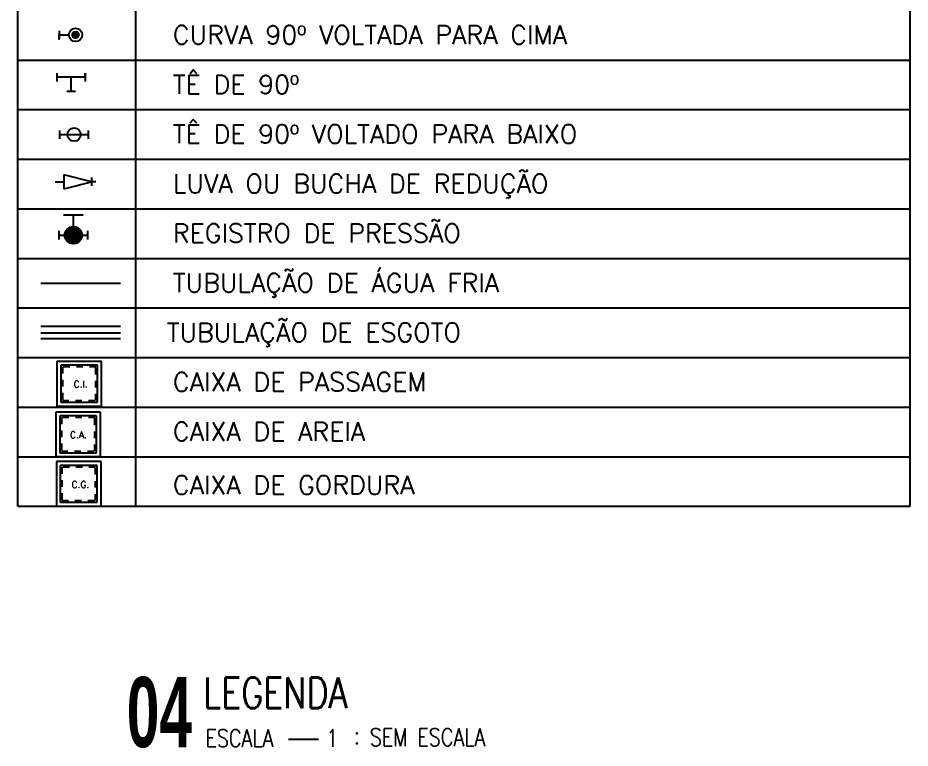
# Model space of a CAD drawing. Header units: millimetres. Extents: x 1904 to 2142, y -1319 to -1235.
# Drawn here: x 1966.64 to 1980.36, y -1270.75 to -1259.51 of the extents above; entities that cross this region are included whole.
import ezdxf
from ezdxf.enums import TextEntityAlignment as Align

# ---------------------------------------------------------------- set-up
doc = ezdxf.new("R2010")
doc.units = ezdxf.units.MM
doc.header["$LTSCALE"] = 30
doc.linetypes.add('HIDDEN', pattern=[0.375, 0.25, -0.125])
doc.linetypes.add('HIDDENX2', pattern=[0.75, 0.5, -0.25])
doc.layers.get('0').update_dxf_attribs({"linetype": 'CONTINUOUS'})
for name, color, linetype in [('Eixo', 4, 'HIDDENX2'), ('HIDROGRAFIA', 4, 'CONTINUOUS'), ("PRANCHA - PROJETU'S", 7, 'CONTINUOUS'), ('TUBULAÇÃO_ESGOTO', 5, 'CONTINUOUS'), ('TUBULAÇÃO_HIDRÁULICA', 3, 'CONTINUOUS'), ('TXT_0', 7, 'CONTINUOUS'), ('TXT_1', 2, 'CONTINUOUS')]:
    doc.layers.add(name, color=color, linetype=linetype)
doc.styles.add('ADITIVOCAD', font='ROMANS.shx')
doc.styles.add('R80', font='simplex.shx', dxfattribs={"height": 12})
doc.styles.add('REG140', font='romans.shx', dxfattribs={"width": 0.8, "height": 0.35})
doc.styles.add('REG80', font='romans.shx', dxfattribs={"width": 0.8, "height": 0.18})
doc.styles.add('SANSSERIF2', font='sanssb__.ttf', dxfattribs={"width": 0.8})

# ---------------------------------------------------------------- blocks, each defined once
blk = doc.blocks.new('CRBODADOSÇ')
at = {"layer": "PRANCHA - PROJETU'S", "color": 3}
blk.add_line((164.825, 196.917), (165.288, 196.917), dxfattribs=at)
at = {"layer": "PRANCHA - PROJETU'S", "color": 3, "style": 'REG80', "width": 0.8}
for s, p in [('ESCALA', (163.548, 196.799)), ('1', (165.407, 196.799)), (':', (165.829, 196.842))]:
    blk.add_text(s, height=0.27, dxfattribs=at).set_placement(p)
at = {"layer": "PRANCHA - PROJETU'S", "color": 2, "style": 'REG140', "width": 0.8}
for tag, p in [('PROJETO', (163.521, 198.067)), ('DESENHO', (163.516, 197.395))]:
    blk.add_attdef(tag, p, '', height=0.472, dxfattribs=at)
at = {"layer": "PRANCHA - PROJETU'S", "style": 'SANSSERIF2', "width": 0.6}
blk.add_attdef('00', text='', height=1.08, dxfattribs=at).set_placement((162.84, 196.795), align=Align.CENTER)
at = {"layer": "PRANCHA - PROJETU'S", "color": 3, "style": 'REG80', "width": 0.8}
blk.add_attdef('ESCALA', (166.075, 196.813), '', height=0.27, dxfattribs=at)
blk = doc.blocks.new('Adh_cx_c90c')
h = blk.add_hatch()
h.set_pattern_fill('_U', color=256, scale=0.002, angle=45, style=0, double=1, pattern_type=0)
h.set_pattern_definition([(45, (-6.0733674, -5.0413484), (-0.00141421356, 0.00141421356), []), (135, (-6.0733674, -5.0413484), (-0.00141421356, -0.00141421356), [])])
h.paths.add_polyline_path([(-0.017, 0, 1), (0.017, 0, 1)])
blk.add_lwpolyline([(-0.088, 0.0225), (-0.088, -0.0225), (-0.088, 0), (-0.0359, 0)])
for radius in [0.0359, 0.017]:
    blk.add_circle((0, 0), radius)
blk = doc.blocks.new('Adh_cx_te90')
for p, q in [((-0.075, -0.0225), (-0.075, 0.0225)), ((0.075, 0), (-0.075, 0)), ((0, -0.075), (0, 0)), ((0.075, 0), (0.075, 0.0225)), ((0.075, 0.0225), (0.075, -0.0225)), ((-0.0225, -0.075), (0.0225, -0.075))]:
    blk.add_line(p, q)
blk = doc.blocks.new('Adh_cx_te90b')
for p, q in [((-0.078, 0.0225), (-0.078, -0.0225)), ((-0.078, 0), (0.078, 0)), ((0.078, -0.0225), (0.078, 0.0225))]:
    blk.add_line(p, q)
blk.add_circle((0, 0), 0.0359)
blk = doc.blocks.new('Adh_cx_lvr')
for p, q in [((0, 0), (-0.15, 0.0375)), ((-0.15, 0.0375), (-0.15, -0.0375)), ((-0.15, -0.0375), (0, 0)), ((0, 0.0225), (0, -0.0225)), ((-0.195, 0), (-0.15, 0)), ((0.0225, 0), (0, 0))]:
    blk.add_line(p, q)
blk = doc.blocks.new('Adh_acs_rg')
h = blk.add_hatch()
h.set_pattern_fill('_U', color=256, scale=0.002, angle=45, style=0, double=1)
h.set_pattern_definition([(45, (-7.4131718, -5.1711377), (-0.00141421356, 0.00141421356), []), (135, (-7.4131718, -5.1711377), (-0.00141421356, -0.00141421356), [])])
h.paths.add_polyline_path([(-0.046, 0, 1), (0.046, 0, 1)])
for p, q in [((0.0525, 0.1082), (-0.0525, 0.1082)), ((0, 0.046), (0, 0.1082)), ((-0.078, 0.0225), (-0.078, -0.0225)), ((0.078, -0.0225), (0.078, 0.0225)), ((-0.078, 0), (-0.046, 0)), ((0.046, 0), (0.078, 0))]:
    blk.add_line(p, q)
blk.add_circle((0, 0), 0.046)
blk = doc.blocks.new('Adhs_RefTbl')
at = {"color": 0, "linetype": 'ByBlock', "ltscale": 0.5}
blk.add_line((-0.3208, 0), (0.3208, 0), dxfattribs=at)
blk = doc.blocks.new('inp_cx')
for p, q in [((40, 40), (-40, 40)), ((-40, 40), (-40, -40)), ((40, -40), (40, 40)), ((-40, -40), (40, -40))]:
    blk.add_line(p, q)
at = {"color": 1, "linetype": 'Continuous', "ltscale": 0.5}
for p, q in [((33, 33), (-33, 33)), ((-33, 33), (-33, -33)), ((33, -33), (33, 33)), ((-33, -33), (33, -33))]:
    blk.add_line(p, q, dxfattribs=at)
at = {"color": 1, "linetype": 'HIDDEN', "ltscale": 0.5}
for p, q in [((30, 30), (-30, 30)), ((-30, 30), (-30, -30)), ((30, -30), (30, 30)), ((-30, -30), (30, -30))]:
    blk.add_line(p, q, dxfattribs=at)
at = {"style": 'R80'}
blk.add_text('C.I.', height=12, dxfattribs=at).set_placement((-10, -6.9))
blk = doc.blocks.new('_cxgordu')
for p, q in [((40, 40), (-40, 40)), ((-40, 40), (-40, -40)), ((40, -40), (40, 40)), ((-40, -40), (40, -40))]:
    blk.add_line(p, q)
at = {"color": 1, "linetype": 'Continuous', "ltscale": 0.5}
for p, q in [((33, 33), (-33, 33)), ((-33, 33), (-33, -33)), ((33, -33), (33, 33)), ((-33, -33), (33, -33))]:
    blk.add_line(p, q, dxfattribs=at)
at = {"color": 1, "linetype": 'HIDDEN', "ltscale": 0.5}
for p, q in [((30, 30), (-30, 30)), ((-30, 30), (-30, -30)), ((30, -30), (30, 30)), ((-30, -30), (30, -30))]:
    blk.add_line(p, q, dxfattribs=at)
at = {"style": 'R80'}
blk.add_text('C.G.', height=12, dxfattribs=at).set_placement((-12.9, -6.9))
blk = doc.blocks.new('_cxareia')
for p, q in [((40, 40), (-40, 40)), ((-40, 40), (-40, -40)), ((40, -40), (40, 40)), ((-40, -40), (40, -40))]:
    blk.add_line(p, q)
at = {"color": 1, "linetype": 'Continuous', "ltscale": 0.5}
for p, q in [((33, 33), (-33, 33)), ((-33, 33), (-33, -33)), ((33, -33), (33, 33)), ((-33, -33), (33, -33))]:
    blk.add_line(p, q, dxfattribs=at)
at = {"color": 1, "linetype": 'HIDDEN', "ltscale": 0.5}
for p, q in [((30, 30), (-30, 30)), ((-30, 30), (-30, -30)), ((30, -30), (30, 30)), ((-30, -30), (30, -30))]:
    blk.add_line(p, q, dxfattribs=at)
at = {"style": 'R80'}
blk.add_text('C.A.', height=12, dxfattribs=at).set_placement((-14.7, -6.9))

msp = doc.modelspace()

# ---------------------------------------------------------------- linework, layer by layer
at = {"layer": 'Eixo'}
msp.add_line((1966.994, -1264.353), (1968.218, -1264.354), dxfattribs=at)
at = {"layer": 'TUBULAÇÃO_ESGOTO'}
for p, q in [((1968.218, -1264.258), (1966.994, -1264.257)), ((1968.218, -1264.449), (1966.994, -1264.448))]:
    msp.add_line(p, q, dxfattribs=at)
at = {"layer": 'TXT_1'}
for p, q in [((1966.641, -1267.024), (1966.641, -1246.728)), ((1966.641, -1267.024), (1966.641, -1246.728)), ((1980.363, -1267.024), (1980.363, -1246.728)), ((1968.453, -1267.024), (1968.453, -1247.949)), ((1966.641, -1260.157), (1980.363, -1260.157)), ((1966.641, -1260.92), (1980.363, -1260.92)), ((1966.641, -1261.683), (1980.363, -1261.683)), ((1966.641, -1262.446), (1980.363, -1262.446)), ((1966.641, -1263.209), (1980.363, -1263.209)), ((1966.641, -1263.209), (1980.363, -1263.209)), ((1966.641, -1263.972), (1980.363, -1263.972)), ((1966.641, -1264.735), (1980.363, -1264.735)), ((1966.641, -1265.498), (1980.363, -1265.498)), ((1966.641, -1266.261), (1980.363, -1266.261)), ((1966.641, -1267.024), (1980.363, -1267.024))]:
    msp.add_line(p, q, dxfattribs=at)

# ---------------------------------------------------------------- block references
at = {"layer": 'HIDROGRAFIA', "xscale": 0.008583775200052799, "yscale": 0.008583775199185364, "zscale": 0.008583775199171485}
for name, p in [('inp_cx', (1967.584, -1265.138)), ('_cxareia', (1967.568, -1265.917)), ('_cxgordu', (1967.577, -1266.68))]:
    msp.add_blockref(name, p, dxfattribs=at)
at = {"layer": "PRANCHA - PROJETU'S"}
msp.add_blockref('CRBODADOSÇ', (1805.978, -1467.526), dxfattribs=at).add_auto_attribs({'ESCALA': 'SEM ESCALA', 'DESENHO': 'LEGENDA', '00': '04'})
at = {"layer": 'TUBULAÇÃO_HIDRÁULICA', "xscale": 1.907505599815886, "yscale": 1.907505599815886, "zscale": 1.907505599815886}
msp.add_blockref('Adhs_RefTbl', (1967.606, -1263.59), dxfattribs=at)
at = {"layer": 'TXT_1', "xscale": 2.861258399723829, "yscale": 2.861258399723829, "zscale": 2.861258399723829}
for name, p in [('Adh_cx_c90c', (1967.528, -1259.77)), ('Adh_cx_te90', (1967.461, -1260.422)), ('Adh_cx_te90b', (1967.506, -1261.304)), ('Adh_cx_lvr', (1967.775, -1262.031)), ('Adh_acs_rg', (1967.495, -1262.852))]:
    msp.add_blockref(name, p, dxfattribs=at)

# ---------------------------------------------------------------- texts
at = {"layer": 'TXT_0', "style": 'ADITIVOCAD'}
for s, height, p in [('CURVA 90º VOLTADA PARA CIMA', 0.28613, (1969.025, -1259.913)), ('TÊ DE 90º', 0.2861, (1969.025, -1260.676)), ('TÊ DE 90º VOLTADO PARA BAIXO', 0.28613, (1969.025, -1261.439)), ('LUVA OU BUCHA DE REDUÇÃO', 0.28613, (1969.025, -1262.202)), ('REGISTRO DE PRESSÃO', 0.28613, (1969.025, -1262.965)), ('TUBULAÇÃO DE ÁGUA FRIA', 0.28613, (1969.025, -1263.728)), ('TUBULAÇÃO DE ESGOTO', 0.28613, (1968.931, -1264.491)), ('CAIXA DE PASSAGEM', 0.28613, (1969.025, -1265.254)), ('CAIXA DE AREIA', 0.28613, (1969.025, -1266.017)), ('CAIXA DE GORDURA', 0.28613, (1969.025, -1266.84))]:
    msp.add_text(s, height=height, dxfattribs=at).set_placement(p)

doc.saveas('drawing.dxf')
